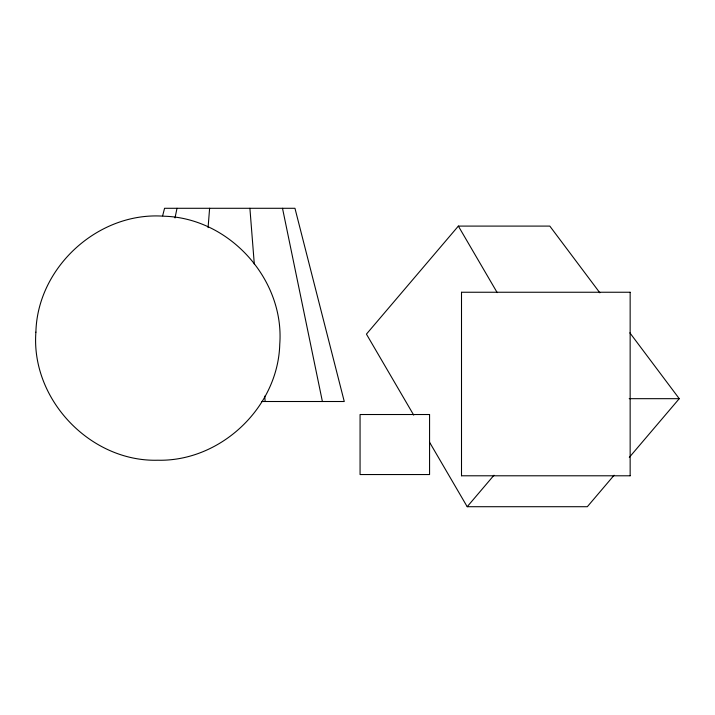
<?xml version="1.0" encoding="UTF-8"?>
<svg xmlns="http://www.w3.org/2000/svg" width="715" height="715" viewBox="0 0 715 715"><rect width="100%" height="100%" fill="white"/><g stroke="black" fill="none" stroke-linecap="round" stroke-linejoin="round"><path stroke-width="1.07" d="M208.083 227.611L209.611 208.288M175.014 217.95L177.007 208.288M162.645 215.805L164.557 208.288L294.955 208.288L344.264 401.508L261.824 401.508M599.849 292.81L549.808 226.092L458.351 226.092L366.429 334.12L413.717 415.111M429.483 442.111L467.199 506.712L493.985 475.234M614.105 475.234L587.328 506.712L467.199 506.712M629.307 457.368L679.25 398.675L629.87 332.85M461.568 292.247L630.085 292.247M629.2 398.675L679.25 398.675M461.568 475.788L630.085 475.788M458.351 226.092L497.193 292.623M282.505 208.288L322.394 401.508M249.901 208.288L254.308 264.112M264.72 396.146L265.14 401.508M630.147 292.247L630.147 475.788M461.506 292.247L461.506 475.788M35.893 332.153C30.763 399.426 90.394 462.051 157.827 460.228C220.881 461.684 278.135 407.193 279.762 344.138C284.606 279.056 229.05 217.771 163.815 216.216C98.742 211.381 37.457 266.918 35.893 332.153M429.572 414.521L360.065 414.521L360.065 474.546L429.572 474.546L429.572 414.521"/></g></svg>
